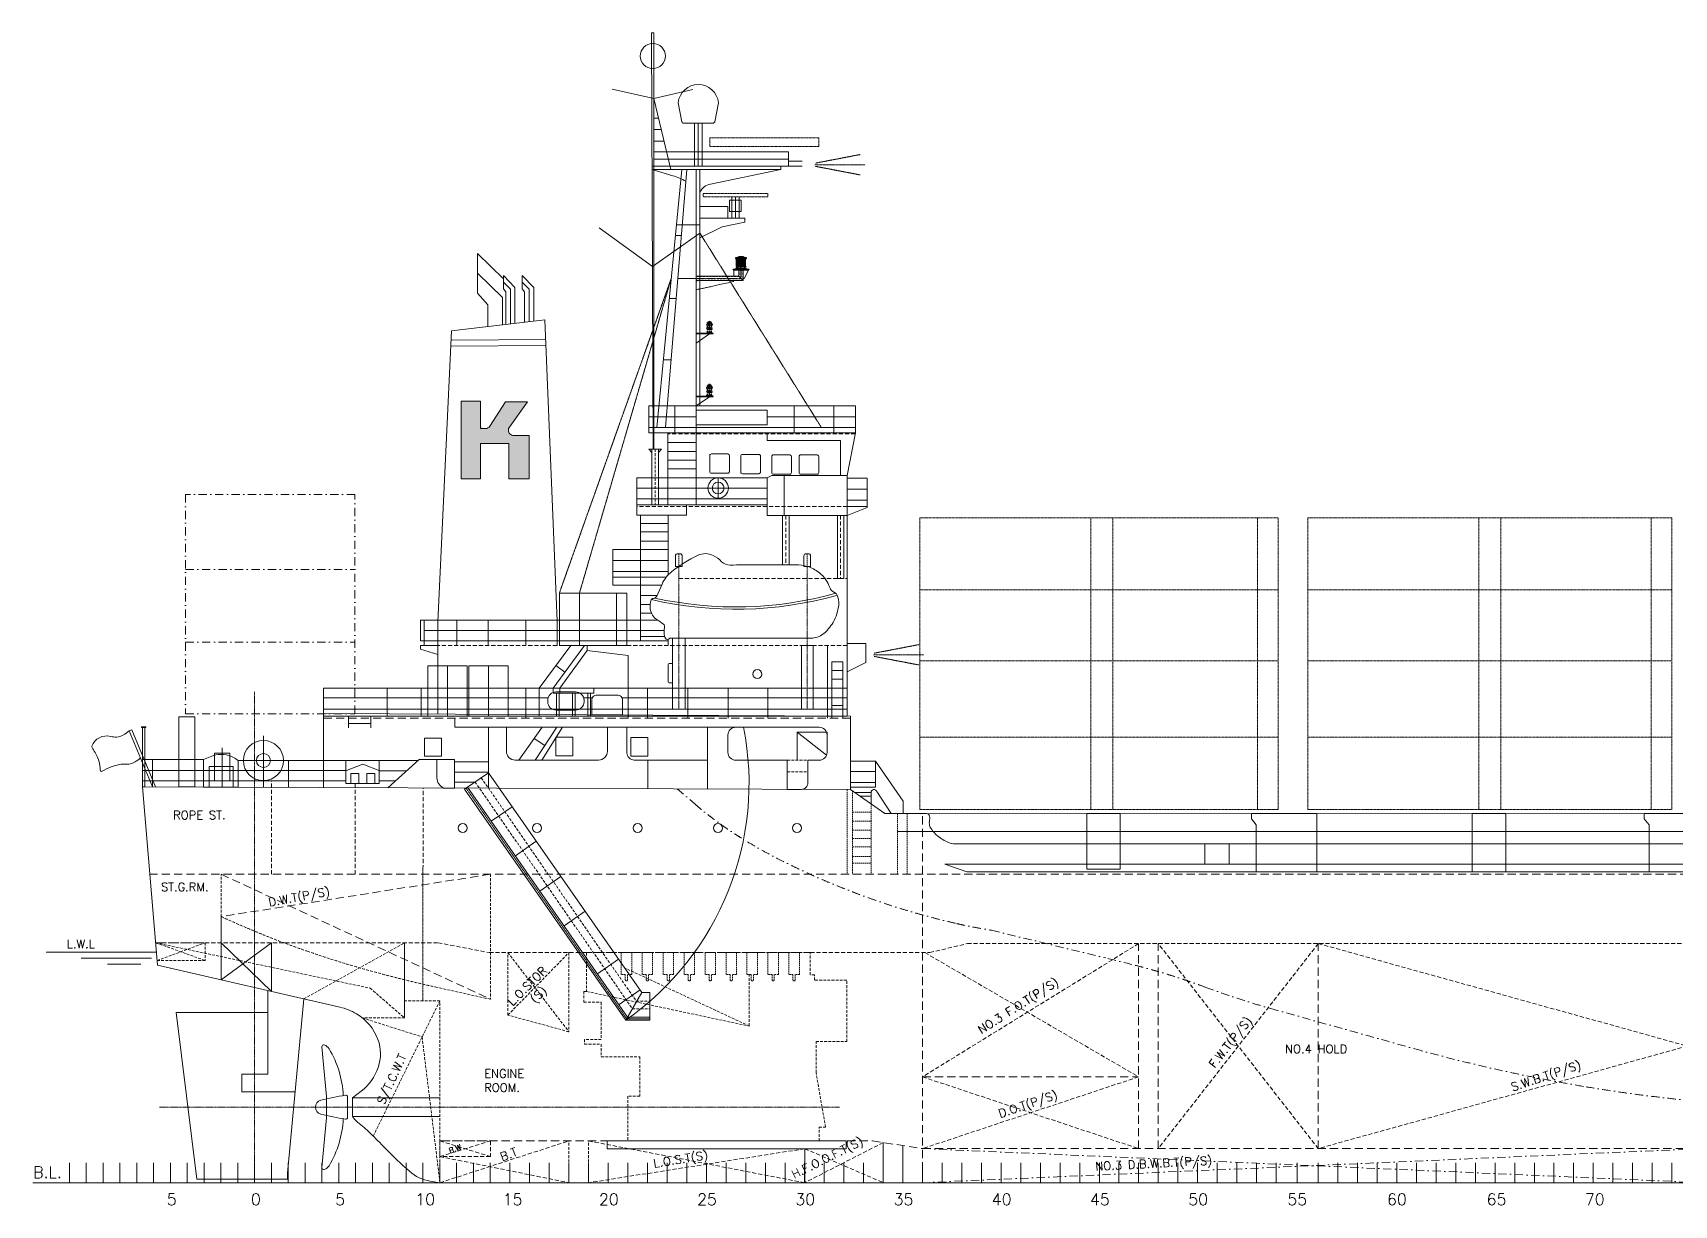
# Model space of a CAD drawing. Header units: inches. Extents: x -1413543 to -1222802, y -662286 to -549720.
# Drawn here: x -1413543 to -1337567, y -603970 to -549720 of the extents above; entities that cross this region are included whole.
import ezdxf

# ---------------------------------------------------------------- set-up
doc = ezdxf.new("R2010")
doc.units = ezdxf.units.IN
doc.header["$MEASUREMENT"] = 0
for name, pattern in [('CENTER', [2, 1.25, -0.25, 0.25, -0.25]), ('DASHDOTX2', [50.8, 25.4, -12.7, 0, -12.7]), ('HIDDEN', [0.375, 0.25, -0.125]), ('HIDDENX2', [19.05, 12.7, -6.35]), ('PHANTOM', [2.5, 1.25, -0.25, 0.25, -0.25, 0.25, -0.25])]:
    doc.linetypes.add(name, pattern=pattern)
doc.layers.get('0').update_dxf_attribs({"color": 1, "lineweight": 20})
for name, color, linetype, lineweight in [('DIM', 1, 'Continuous', 20), ('Girder Continunous', 3, 'Continuous', 35), ('Mast', 7, 'Continuous', 30), ('Pillar', 30, 'Continuous', 20), ('Red Centerline', 1, 'CENTER', 20)]:
    doc.layers.add(name, color=color, linetype=linetype, lineweight=lineweight)
doc.styles.get("Standard").update_dxf_attribs({"font": 'arial.ttf'})

# ---------------------------------------------------------------- blocks, each defined once
blk = doc.blocks.new('frame23')
at = {"color": 0, "ltscale": 10}
for points in [[(336191, -60802), (336191, -60098)], [(336791, -60802), (336791, -60098)], [(337391, -60802), (337391, -60098)], [(337991, -60802), (337991, -60098)], [(338591, -60802), (338591, -60098)], [(339191, -60802), (339191, -60098)], [(339791, -60802), (339791, -60098)], [(340391, -60802), (340391, -60098)], [(340991, -60802), (340991, -60098)], [(341591, -60802), (341591, -60098)], [(342191, -60802), (342191, -60098)], [(342791, -60802), (342791, -60098)], [(343391, -60802), (343391, -60098)], [(343991, -60802), (343991, -60098)], [(344591, -60802), (344591, -60098)], [(345191, -60802), (345191, -60098)], [(345791, -60802), (345791, -60098)], [(346391, -60802), (346391, -60098)], [(346991, -60802), (346991, -60098)], [(347591, -60802), (347591, -60098)], [(348191, -60802), (348191, -60098)], [(348791, -60802), (348791, -60098)], [(349391, -60802), (349391, -60098)], [(349991, -60802), (349991, -60098)], [(350591, -60802), (350591, -60098)], [(351191, -60802), (351191, -60098)], [(351891, -60802), (351891, -60098)], [(352591, -60802), (352591, -60098)], [(353291, -60802), (353291, -60098)], [(353991, -60802), (353991, -60098)], [(354691, -60802), (354691, -60098)], [(355391, -60802), (355391, -60098)], [(356091, -60802), (356091, -60098)], [(356791, -60802), (356791, -60098)], [(357491, -60802), (357491, -60098)], [(358191, -60802), (358191, -60098)], [(358891, -60802), (358891, -60098)], [(359591, -60802), (359591, -60098)], [(360291, -60802), (360291, -60098)], [(360991, -60802), (360991, -60098)], [(361691, -60802), (361691, -60098)], [(362391, -60802), (362391, -60098)], [(363091, -60802), (363091, -60098)], [(363791, -60802), (363791, -60098)], [(364491, -60802), (364491, -60098)], [(365191, -60802), (365191, -60098)], [(365891, -60802), (365891, -60098)], [(366591, -60802), (366591, -60098)], [(367291, -60802), (367291, -60098)], [(367991, -60802), (367991, -60098)], [(368691, -60802), (368691, -60098)], [(369391, -60802), (369391, -60098)], [(370091, -60802), (370091, -60098)], [(370791, -60802), (370791, -60098)], [(371491, -60802), (371491, -60098)], [(372191, -60802), (372191, -60098)], [(372891, -60802), (372891, -60098)], [(373591, -60802), (373591, -60098)], [(374291, -60802), (374291, -60098)], [(374991, -60802), (374991, -60098)], [(375691, -60802), (375691, -60098)], [(376391, -60802), (376391, -60098)], [(377091, -60802), (377091, -60098)], [(377791, -60802), (377791, -60098)], [(378491, -60802), (378491, -60098)], [(379191, -60802), (379191, -60098)], [(379941, -60802), (379941, -60098)], [(380691, -60802), (380691, -60098)], [(381391, -60802), (381391, -60098)], [(382091, -60802), (382091, -60098)], [(382791, -60802), (382791, -60098)], [(383491, -60802), (383491, -60098)], [(384191, -60802), (384191, -60098)], [(384891, -60802), (384891, -60098)], [(385591, -60802), (385591, -60098)], [(386291, -60802), (386291, -60098)], [(386991, -60802), (386991, -60098)], [(387691, -60802), (387691, -60098)], [(388391, -60802), (388391, -60098)], [(389091, -60802), (389091, -60098)], [(389791, -60802), (389791, -60098)], [(390491, -60802), (390491, -60098)], [(391191, -60802), (391191, -60098)], [(391891, -60802), (391891, -60098)], [(392591, -60802), (392591, -60098)], [(393291, -60802), (393291, -60098)]]:
    blk.add_lwpolyline(points, dxfattribs=at)
at = {"color": 0}
blk.add_lwpolyline([(334889, -60802), (479991, -60802)], dxfattribs=at)
at = {"color": 0, "ltscale": 10, "char_height": 409.8, "attachment_point": 1}
for s, width, heights, insert in [('\\pt819.59;{\\Fromans|c0;B.L.}', 1015.64, [410], (334901, -60226)), ('\\pt819.59;{\\Fromans|c0;5}', 335.84, [0], (339664, -61192)), ('\\pt819.59;{\\Fromans|c0;0}', 335.84, [0], (342664, -61192)), ('\\pt819.59;{\\Fromans|c0;5}', 335.84, [0], (345664, -61192)), ('\\pt819.59;{\\Fromans|c0;10}', 335.84, [0], (348518, -61192)), ('\\pt819.59;{\\Fromans|c0;15}', 335.84, [0], (351633, -61192)), ('\\pt819.59;{\\Fromans|c0;20}', 335.84, [0], (355061, -61192)), ('\\pt819.59;{\\Fromans|c0;25}', 335.84, [0], (358561, -61192)), ('\\pt819.59;{\\Fromans|c0;30}', 335.84, [0], (362061, -61192)), ('\\pt819.59;{\\Fromans|c0;35}', 335.84, [0], (365561, -61192)), ('\\pt819.59;{\\Fromans|c0;40}', 666.19, [0], (369061, -61192)), ('\\pt819.59;{\\Fromans|c0;45}', 335.84, [0], (372561, -61192)), ('\\pt819.59;{\\Fromans|c0;50}', 335.84, [0], (376061, -61192)), ('\\pt819.59;{\\Fromans|c0;55}', 409.8, [0], (379593, -61192)), ('\\pt819.59;{\\Fromans|c0;60}', 409.8, [0], (383143, -61192)), ('\\pt819.59;{\\Fromans|c0;65}', 409.8, [0], (386693, -61192)), ('\\pt819.59;{\\Fromans|c0;70}', 409.8, [0], (390193, -61192))]:
    blk.add_mtext_dynamic_manual_height_columns(s, width=width, gutter_width=12.5, heights=heights, dxfattribs=dict(at, insert=insert))

msp = doc.modelspace()

# ---------------------------------------------------------------- hatches: boundary and pattern name
at = {"ltscale": 5}
h = msp.add_hatch(dxfattribs=at)
h.set_pattern_fill('JIS_WOOD', color=0, scale=0.649544)
h.set_pattern_definition([(45, (-1460202.70543, -757618.31507), (-0.3247720182, 0.3247720182), [])])
h.paths.add_polyline_path([(-1392386, -567918), (-1391662, -566788), (-1390643, -566788), (-1391482, -567964, 0.610829), (-1391283, -568352), (-1390562, -568352), (-1390562, -570356), (-1391510, -570356), (-1391510, -568719), (-1392826, -568719), (-1392826, -570356), (-1393711, -570356), (-1393711, -566771), (-1392826, -566771), (-1392826, -567863, 0.62972)])

# ---------------------------------------------------------------- linework, layer by layer
at = {"color": 0, "ltscale": 30}
for p, q in [((-1383802, -559104), (-1383546, -559104)), ((-1383708, -561083), (-1382837, -561083))]:
    msp.add_line(p, q, dxfattribs=at)
for points in [[(-1384823, -568987), (-1384901, -549720), (-1384824, -549720), (-1384792, -549720), (-1384792, -568987)], [(-1384792, -552763), (-1386727, -552329)], [(-1384792, -552763), (-1382993, -552338)], [(-1384792, -552763), (-1384013, -556037)], [(-1384792, -553663), (-1384578, -553663)], [(-1384792, -554190), (-1384453, -554190)], [(-1382564, -553902), (-1382042, -553902)], [(-1384792, -554732), (-1384324, -554732)], [(-1384792, -555230), (-1378567, -555230), (-1378567, -555897), (-1378926, -555897)], [(-1378926, -556037), (-1378926, -555897), (-1384876, -555897)], [(-1383268, -556037), (-1384875, -556037)], [(-1378567, -555564), (-1384792, -555564)], [(-1382837, -568229), (-1382837, -556037), (-1383268, -556037), (-1384261, -567980), (-1384654, -567980), (-1383507, -556037)], [(-1382837, -556037), (-1382668, -556037), (-1382668, -566987)], [(-1378567, -555655), (-1377931, -555655)], [(-1378567, -555897), (-1377931, -555897)], [(-1381191, -557304), (-1381191, -558293)], [(-1381023, -557304), (-1381023, -558293)], [(-1380854, -557304), (-1380854, -558293)], [(-1382668, -558293), (-1380580, -558293), (-1380580, -558476), (-1381637, -558697), (-1382668, -559213)], [(-1387321, -558749), (-1384857, -560533), (-1382668, -558985)], [(-1383753, -558601), (-1382668, -558601)], [(-1392486, -563317), (-1392486, -562309), (-1392954, -561763), (-1392954, -559925), (-1391762, -561099)], [(-1392954, -560844), (-1391810, -561973), (-1391810, -563237)], [(-1391225, -563168), (-1391225, -561509), (-1391762, -560953), (-1391762, -561569), (-1391649, -561699), (-1391649, -563218)], [(-1391762, -561261), (-1391439, -561583), (-1391439, -563193)], [(-1390354, -563064), (-1390354, -561509), (-1390891, -560953), (-1390891, -561569), (-1390778, -561699), (-1390778, -563115)], [(-1390891, -561261), (-1390568, -561583), (-1390568, -563090)], [(-1384081, -562009), (-1383780, -562009)], [(-1394797, -581245), (-1394797, -576971), (-1394156, -563515), (-1389841, -563003), (-1389265, -576949), (-1389265, -578069)], [(-1382223, -563647), (-1382837, -564073)], [(-1394189, -564212), (-1389792, -564192)], [(-1394176, -563943), (-1389804, -563906)], [(-1384353, -564848), (-1384009, -564848)], [(-1392826, -568031), (-1392826, -566771), (-1393711, -566771), (-1393711, -570356), (-1392826, -570356), (-1392826, -568719)], [(-1382223, -566561), (-1382837, -566987)], [(-1382837, -567490), (-1385033, -567490)], [(-1383828, -566987), (-1383828, -568229)], [(-1375460, -567490), (-1379547, -567490)], [(-1378305, -566987), (-1378305, -568229)], [(-1376463, -566987), (-1376463, -568229)], [(-1375460, -567980), (-1385033, -567980)], [(-1379547, -568229), (-1379547, -568577), (-1376154, -568577), (-1376154, -570204)], [(-1375845, -581336), (-1375845, -570204), (-1375460, -568229)], [(-1384584, -569134), (-1384450, -568987), (-1385024, -568987), (-1384894, -569134)], [(-1384143, -568682), (-1382837, -568682)], [(-1384143, -569092), (-1382837, -569092)], [(-1384143, -569493), (-1382837, -569493)], [(-1375845, -570204), (-1379333, -570204), (-1379559, -570314), (-1385583, -570314), (-1385583, -572043), (-1383285, -572043), (-1383285, -571569), (-1379564, -571569)], [(-1384143, -569899), (-1382837, -569899)], [(-1381821, -570314), (-1381821, -571282)], [(-1379559, -570314), (-1379559, -572048), (-1375845, -572048)], [(-1378764, -570204), (-1378764, -572048)], [(-1375845, -572048), (-1374916, -571679), (-1374916, -570329), (-1375845, -570329)], [(-1385583, -570785), (-1379559, -570785)], [(-1385583, -571282), (-1379559, -571282)], [(-1375845, -570834), (-1374916, -570834)], [(-1375845, -571339), (-1374916, -571339)], [(-1383285, -571569), (-1385583, -571569)], [(-1384135, -574805), (-1384135, -572043), (-1385418, -572043), (-1385418, -577850), (-1384135, -577850), (-1384135, -577783)], [(-1375845, -571638), (-1374916, -571638)], [(-1385418, -572432), (-1384135, -572432)], [(-1385418, -572817), (-1384135, -572817)], [(-1385418, -573250), (-1384135, -573250)], [(-1384437, -575273), (-1386697, -575273), (-1386697, -573636), (-1384135, -573636), (-1384135, -574805)], [(-1386697, -574141), (-1384135, -574141)], [(-1385418, -573636), (-1384135, -573636)], [(-1386697, -574646), (-1384135, -574646)], [(-1386697, -574910), (-1384225, -574910)], [(-1388241, -578069), (-1388241, -575645)], [(-1386531, -575645), (-1386531, -578069)], [(-1385418, -575273), (-1384437, -575273)], [(-1385418, -575751), (-1384651, -575751)], [(-1385418, -576174), (-1384968, -576174)], [(-1385418, -576574), (-1384907, -576574)], [(-1384135, -577850), (-1395601, -577850), (-1395601, -576905), (-1395428, -576905)], [(-1384610, -576905), (-1395428, -576905), (-1395428, -578069), (-1394797, -578069)], [(-1395428, -577382), (-1384316, -577382)], [(-1393921, -576905), (-1393921, -578069)], [(-1392468, -576905), (-1392468, -578069)], [(-1390718, -576905), (-1390718, -578069)], [(-1395428, -578069), (-1395601, -578069), (-1395601, -578247), (-1394797, -578488)], [(-1388637, -578069), (-1390112, -580050), (-1390112, -581336), (-1389877, -581336)], [(-1389451, -580050), (-1388008, -578069)], [(-1387890, -578069), (-1387890, -578301), (-1385985, -578540), (-1385985, -581435)], [(-1385418, -577653), (-1384301, -577653)], [(-1384135, -577783), (-1384135, -578069)], [(-1376761, -581435), (-1376761, -578069)], [(-1375845, -579286), (-1374988, -578864), (-1374988, -577980), (-1375845, -577980)], [(-1387890, -578301), (-1389149, -580050), (-1389149, -580280)], [(-1376565, -581435), (-1376565, -578823), (-1376052, -578823), (-1376052, -581435)], [(-1394347, -579006), (-1394347, -581336)], [(-1392447, -579006), (-1392447, -581336)], [(-1389334, -579004), (-1388912, -579311)], [(-1376565, -579221), (-1376052, -579221)], [(-1376565, -579636), (-1376052, -579636)], [(-1397141, -581336), (-1397141, -580050)], [(-1395560, -581336), (-1395560, -580050)], [(-1390722, -581435), (-1390722, -580050)], [(-1389300, -580280), (-1389300, -581336)], [(-1389176, -580280), (-1389176, -581336)], [(-1388564, -580280), (-1388564, -581336)], [(-1388440, -580280), (-1388440, -581336)], [(-1387850, -580280), (-1387850, -581336)], [(-1387727, -580280), (-1387727, -581336)], [(-1385094, -580050), (-1385094, -581435)], [(-1383220, -580050), (-1383220, -581435)], [(-1381359, -580050), (-1381359, -581435)], [(-1379519, -580050), (-1379519, -581435)], [(-1400085, -580498), (-1389690, -580498)], [(-1400085, -581023), (-1375845, -581023)], [(-1375696, -584741), (-1375696, -581337), (-1400085, -581219), (-1400085, -584645)], [(-1388043, -580498), (-1387648, -580498)], [(-1386272, -580498), (-1375845, -580498)], [(-1376565, -580843), (-1376052, -580843)], [(-1407861, -584614), (-1408962, -581970), (-1409081, -582020), (-1408001, -584613)], [(-1408352, -581829), (-1408474, -581829)], [(-1408474, -581861), (-1408474, -584612), (-1408352, -584612), (-1408352, -581861)], [(-1397897, -581883), (-1397897, -581336), (-1398930, -581336), (-1398930, -581883)], [(-1398930, -581688), (-1397897, -581688)], [(-1377143, -581852), (-1394008, -581852), (-1394008, -581435)], [(-1392449, -584675), (-1392449, -581852)], [(-1391044, -583371), (-1389963, -581852)], [(-1390286, -583371), (-1389286, -581852)], [(-1389982, -583371), (-1389022, -581852)], [(-1402870, -584634), (-1402870, -582247)], [(-1390330, -582368), (-1389839, -582692)], [(-1378159, -583382), (-1378159, -582075), (-1376778, -582075), (-1376778, -583017)], [(-1378159, -582075), (-1376802, -583147)], [(-1408001, -584613), (-1408001, -583353)], [(-1404781, -584623), (-1404781, -582807)], [(-1404036, -583395), (-1395710, -583395)], [(-1401702, -583395), (-1401707, -584638)], [(-1394022, -584668), (-1394022, -583348), (-1395657, -583348), (-1397106, -584656)], [(-1394022, -583457), (-1392449, -583457)], [(-1385081, -583371), (-1385081, -584704)], [(-1382316, -583380), (-1382316, -584714)], [(-1377143, -583382), (-1377670, -583382)], [(-1373255, -585841), (-1373255, -585267), (-1374539, -583426), (-1375696, -583426)], [(-1374539, -583426), (-1374539, -584627), (-1375696, -584627), (-1375696, -583426)], [(-1408474, -583849), (-1399031, -583849), (-1398264, -583570), (-1397484, -583877), (-1396243, -583877)], [(-1394022, -583932), (-1392449, -583932)], [(-1375696, -583904), (-1374539, -583904)], [(-1408474, -584334), (-1399060, -584334)], [(-1397515, -584334), (-1396750, -584334)], [(-1393071, -584391), (-1394022, -584391)], [(-1393554, -584720), (-1393417, -584627)], [(-1393417, -584627), (-1386011, -595263), (-1384978, -595263)], [(-1375696, -584411), (-1374539, -584411)], [(-1374740, -584877), (-1375497, -584877)], [(-1392321, -586202), (-1391362, -585532)], [(-1374740, -585050), (-1375246, -585050)], [(-1372179, -585843), (-1258257, -585874)], [(-1354105, -588544), (-1354104, -585848), (-1357135, -585847), (-1357135, -586092), (-1356913, -586373), (-1356913, -588544)], [(-1336245, -588544), (-1336244, -585853), (-1338952, -585852), (-1338952, -586092), (-1338730, -586373), (-1338730, -588544)], [(-1391205, -587803), (-1390244, -587131)], [(-1373520, -586678), (-1274494, -586679)], [(-1359285, -587253), (-1359285, -588195)], [(-1358159, -587253), (-1358159, -588195)], [(-1390067, -589439), (-1389102, -588765)], [(-1370313, -588544), (-1371321, -588195), (-1276552, -588195), (-1277197, -588544), (-1370313, -588544)], [(-1404824, -590616), (-1404824, -593540)], [(-1388947, -591046), (-1387980, -590370)], [(-1404824, -591827), (-1402498, -594077)], [(-1402498, -591827), (-1404824, -593540)], [(-1402498, -591827), (-1402498, -594077)], [(-1396334, -595308), (-1396334, -591827)], [(-1407819, -592264), (-1412930, -592264)], [(-1408050, -592534), (-1411300, -592534)], [(-1387402, -593266), (-1386431, -592587)], [(-1408539, -592810), (-1410083, -592810)], [(-1401400, -598729), (-1403865, -598729), (-1403865, -597910), (-1402668, -597910), (-1402668, -594038)], [(-1386410, -594691), (-1385436, -594010)], [(-1386095, -595406), (-1384978, -595406), (-1384978, -594128), (-1385354, -594128)], [(-1400995, -594424), (-1401754, -602487), (-1401754, -602770), (-1405951, -602770), (-1406907, -595054), (-1402668, -595054)], [(-1398739, -599006), (-1394703, -599006)], [(-1398728, -599867), (-1394703, -599867)], [(-1377815, -602931), (-1377815, -601360)], [(-1374178, -602931), (-1374178, -601073)], [(-1373269, -602931), (-1373269, -601213)]]:
    msp.add_lwpolyline(points, dxfattribs=at)
for points in [[(-1382564, -553902), (-1382042, -553902, 0.27236), (-1381972, -553831), (-1381805, -552953, 0.897802), (-1383671, -552953), (-1383504, -553831, 0.27236), (-1383434, -553902), (-1382912, -553902)], [(-1384875, -556037), (-1383918, -556335, -0.045691), (-1383314, -556585, -2.486684)], [(-1382668, -556037), (-1378926, -556037), (-1382179, -556719, 0.227234), (-1382668, -557093, 1.630447)], [(-1392826, -568719), (-1391510, -568719), (-1391510, -570356), (-1390562, -570356), (-1390562, -568352), (-1391283, -568352, -0.414214), (-1391528, -568107), (-1391528, -568022), (-1390643, -566788), (-1391662, -566788), (-1392386, -567918, -0.255611), (-1392593, -568031), (-1392826, -568031)], [(-1384666, -575785), (-1384417, -575228, -0.123058), (-1383959, -574645, -0.050054), (-1382778, -573903, -0.238732), (-1382048, -573909, -0.077972), (-1381658, -574195, 0.208456), (-1381263, -574352, -0.008292), (-1380113, -574332, -0.001424), (-1378234, -574335, -0.069991), (-1377699, -574413, -0.09196), (-1377152, -574690, -0.086578), (-1376830, -575038, -0.055809), (-1376655, -575388, 0.210202), (-1376435, -575617, -0.181824), (-1376328, -575717, -0.139284), (-1376241, -576186, -0.109156), (-1376503, -577003, -0.088406), (-1376955, -577535, -0.180527), (-1377522, -577731), (-1384061, -577731), (-1384090, -577758, -0.455496), (-1384257, -577738, -0.165066), (-1384323, -577503, 0.000085), (-1384305, -577167, 0.271119), (-1384351, -577077, -0.013649), (-1384700, -576841, -0.135187), (-1384896, -576599, -0.172197), (-1384938, -576004, -0.298455), (-1384808, -575889, 0.251182), (-1384666, -575785, -0.630415)], [(-1258257, -585874), (-1246178, -582008), (-1238298, -581661), (-1236850, -580452), (-1227781, -580021), (-1231714, -586072, 0.010628), (-1232902, -587987, 0.082472), (-1233451, -589405, 0.016764), (-1233617, -590364), (-1233617, -592654, 0.197986), (-1233425, -593118, 0.074073), (-1232759, -593616, 0.077283), (-1231284, -594136, -0.011336), (-1229913, -594424, -0.102839), (-1228549, -595058, -0.139936), (-1227921, -595878, -0.086245), (-1227758, -596675, -0.07972), (-1227985, -598432, -0.032209), (-1228422, -599624, -0.10025), (-1229488, -601129, -0.047003), (-1230655, -602036, -0.137496), (-1233617, -602931), (-1394703, -602931)], [(-1377670, -583382), (-1377143, -583382, 0.414214), (-1376778, -583017), (-1376778, -582218, 0.414214), (-1377143, -581852), (-1381004, -581852, 0.414214), (-1381369, -582218), (-1381369, -583017, 0.414214), (-1381004, -583382), (-1378619, -583382)], [(-1409081, -582020), (-1409288, -582172, -0.14508), (-1409663, -582307, -0.079798), (-1409944, -582279, 0.388745), (-1410808, -582730, 0.220902), (-1410803, -582791, 0.013106), (-1410663, -583021, -0.144742), (-1410422, -583839, 0.564454), (-1410340, -583889, -0.023777), (-1409910, -583688, -0.109276), (-1409162, -583559, 0.130787), (-1408896, -583502, 0.05941), (-1408558, -583275, 0.074397)], [(-1408474, -583353), (-1405644, -583353), (-1405255, -583194, -0.173672), (-1404488, -583159, -0.091371), (-1404036, -583395), (-1404041, -584629), (-1405644, -584623), (-1405644, -583353)], [(-1394840, -583348), (-1394840, -584192, 0.299277), (-1394528, -584666), (-1394022, -584668)], [(-1378619, -583382), (-1378619, -584733), (-1377973, -584733, 0.414214), (-1377670, -584429), (-1377670, -583382)], [(-1394703, -602931), (-1395144, -602860, -0.141317), (-1396109, -602403, -0.019259), (-1397221, -601344, 0.006563), (-1397928, -600636, 0.02736), (-1398510, -600127, -0.113466), (-1398739, -599845), (-1398739, -599006), (-1398342, -598693, 0.142386), (-1397556, -597592, 0.175064), (-1397569, -596306, 0.169608), (-1398556, -595116, 0.082259), (-1399333, -594807), (-1407768, -592861), (-1408474, -584612), (-1375696, -584741), (-1374098, -585839), (-1372179, -585843, -0.379797), (-1372030, -585976, -0.080973), (-1372040, -586206, 0.173149), (-1372004, -586471, 0.105771), (-1371662, -586885, 0.066219), (-1371151, -587189, 0.099811), (-1370847, -587253), (-1275630, -587253)], [(-1374740, -585398), (-1374740, -584877, -0.840752), (-1374473, -584831), (-1373809, -585840)], [(-1399945, -599436), (-1399945, -598946), (-1400160, -596641, -0.538331), (-1400052, -596555, -0.180846), (-1399833, -596728, -0.12506), (-1399175, -598898, 30.292646)], [(-1399945, -599436), (-1399945, -599926), (-1400160, -602232, 0.538331), (-1400052, -602318, 0.180846), (-1399833, -602145, 0.12506), (-1399175, -599974, -30.292646)]]:
    msp.add_lwpolyline(points, format="xyb", dxfattribs=at)
for points in [[(-1382912, -555897), (-1382912, -553902), (-1382564, -553902), (-1382564, -555897)], [(-1381295, -557462), (-1381295, -557988), (-1380750, -557988), (-1380750, -557462)], [(-1382668, -558293), (-1382668, -557763), (-1381375, -557763), (-1381375, -558293)], [(-1375460, -568229), (-1375460, -566987), (-1385033, -566987), (-1385033, -568229)], [(-1382837, -567187), (-1382837, -567864), (-1379547, -567864), (-1379547, -567187)], [(-1384143, -568229), (-1384143, -571569), (-1382837, -571569), (-1382837, -568229)], [(-1384894, -571569), (-1384894, -568987), (-1384584, -568987), (-1384584, -571569)], [(-1378835, -574333), (-1378835, -572048), (-1378528, -572048), (-1378528, -574333)], [(-1376303, -574968), (-1376303, -572048), (-1375996, -572048), (-1375996, -574968)], [(-1386045, -578069), (-1386045, -575645), (-1389171, -575645), (-1389171, -578069)], [(-1383934, -577731), (-1383934, -581023), (-1383347, -581023), (-1383347, -577731)], [(-1377965, -578069), (-1377965, -581023), (-1377428, -581023), (-1377428, -578069)], [(-1395253, -581336), (-1395253, -579006), (-1393440, -579006), (-1393440, -581336)], [(-1393354, -581336), (-1393354, -579006), (-1391541, -579006), (-1391541, -581336)], [(-1375845, -581336), (-1375845, -580050), (-1400085, -580050), (-1400085, -581336)], [(-1389451, -580050), (-1389451, -580280), (-1387576, -580280), (-1387576, -580050)], [(-1408508, -581829), (-1408316, -581829), (-1408316, -581861), (-1408508, -581861)], [(-1406783, -584618), (-1406783, -581369), (-1406043, -581369), (-1406043, -584618)], [(-1395413, -582355), (-1394623, -582355), (-1394623, -583187), (-1395413, -583187)], [(-1389332, -582308), (-1389332, -583178), (-1388547, -583178), (-1388547, -582308)], [(-1385856, -582324), (-1385856, -583197), (-1385081, -583197), (-1385081, -582324)], [(-1405137, -584330), (-1404425, -584330), (-1404425, -583053), (-1405137, -583053)], [(-1399060, -583395), (-1397515, -583395), (-1397515, -584461), (-1399060, -584461)], [(-1405384, -584623), (-1404271, -584623), (-1404271, -583666), (-1405384, -583666)], [(-1398818, -584461), (-1398818, -583992), (-1398449, -583992), (-1398449, -584461)], [(-1397711, -584461), (-1397711, -583992), (-1398080, -583992), (-1398080, -584461)], [(-1393554, -584720), (-1386095, -595406), (-1385354, -594128), (-1392454, -583970)], [(-1364754, -588423), (-1364754, -585846), (-1363206, -585846), (-1363206, -588423)], [(-1346913, -588544), (-1346913, -585850), (-1345365, -585850), (-1345365, -588544)], [(-1386959, -600996), (-1375888, -600996), (-1375888, -601360), (-1386959, -601360)]]:
    msp.add_lwpolyline(points, close=True, dxfattribs=at)
at = {"color": 0, "linetype": 'CENTER', "ltscale": 5}
for points in [[(-1382738, -553902), (-1382738, -555897)], [(-1393485, -584674), (-1386055, -595345), (-1384978, -595345)]]:
    msp.add_lwpolyline(points, dxfattribs=at)
at = {"color": 0, "linetype": 'CENTER', "ltscale": 10}
for points in [[(-1382209, -554574), (-1382209, -554983), (-1377167, -554983), (-1377167, -554574)], [(-1382520, -557148), (-1382520, -557304), (-1379525, -557304), (-1379525, -557148)], [(-1355893, -585657), (-1355893, -572161), (-1372488, -572161), (-1372488, -585657)], [(-1337681, -585657), (-1337681, -572161), (-1354532, -572161), (-1354532, -585657)]]:
    msp.add_lwpolyline(points, close=True, dxfattribs=at)
for points in [[(-1377319, -555750), (-1375247, -555352)], [(-1377319, -555897), (-1375247, -556294)], [(-1364571, -585657), (-1364571, -572161)], [(-1363554, -585657), (-1363554, -572161)], [(-1356848, -585657), (-1356848, -572161)], [(-1346615, -585657), (-1346615, -572161)], [(-1345598, -585657), (-1345598, -572161)], [(-1338636, -585657), (-1338636, -572161)], [(-1355893, -575488), (-1372488, -575488)], [(-1337681, -575488), (-1354532, -575488)], [(-1374602, -578428), (-1372530, -578031)], [(-1374602, -578575), (-1372530, -578972)], [(-1372488, -578778), (-1355893, -578778)], [(-1354532, -578778), (-1337681, -578778)], [(-1372488, -582316), (-1355893, -582316)], [(-1354532, -582316), (-1337681, -582316)], [(-1395483, -594520), (-1395483, -588423)]]:
    msp.add_lwpolyline(points, dxfattribs=at)
at = {"color": 0, "linetype": 'PHANTOM', "ltscale": 50}
for points in [[(-1377346, -555823), (-1375012, -555823)], [(-1374629, -578501), (-1372295, -578501)]]:
    msp.add_lwpolyline(points, dxfattribs=at)
at = {"color": 0, "linetype": 'CENTER', "ltscale": 15}
for points in [[(-1377044, -567980), (-1382668, -558985)], [(-1383992, -561083), (-1389171, -575645)], [(-1388241, -575645), (-1383992, -561083)]]:
    msp.add_lwpolyline(points, dxfattribs=at)
at = {"color": 0, "linetype": 'HIDDENX2', "ltscale": 15}
for points in [[(-1375471, -568283), (-1384143, -568283)], [(-1375845, -571638), (-1385583, -571638)], [(-1378682, -572048), (-1378682, -574333)], [(-1376150, -572048), (-1376150, -574968)], [(-1383641, -574968), (-1375845, -574968)], [(-1375845, -578069), (-1394781, -578069)], [(-1402498, -588655), (-1402498, -584334)], [(-1398621, -588655), (-1398621, -584461)], [(-1395483, -588423), (-1395468, -584663)], [(-1407857, -591827), (-1394780, -591827), (-1392416, -592282), (-1372018, -592282), (-1370284, -591865), (-1233617, -591865)], [(-1362356, -591865), (-1372359, -598033)], [(-1372255, -592282), (-1362356, -598033)], [(-1354042, -601352), (-1361447, -591865)], [(-1354042, -591865), (-1361447, -601352)], [(-1354042, -591865), (-1319876, -601352)], [(-1319876, -591865), (-1354042, -601352)], [(-1372359, -598033), (-1362356, -601352)], [(-1362356, -598033), (-1372359, -601352)], [(-1394703, -601723), (-1392365, -600996)], [(-1394703, -600996), (-1392365, -601723)], [(-1394703, -602931), (-1388728, -600996)], [(-1394703, -601723), (-1388728, -602931)], [(-1387818, -600996), (-1377815, -602931)], [(-1377815, -601360), (-1387818, -602931)], [(-1374178, -601073), (-1377815, -602931)], [(-1377815, -601360), (-1374178, -602931)]]:
    msp.add_lwpolyline(points, dxfattribs=at)
at = {"color": 0, "linetype": 'HIDDENX2', "ltscale": 10}
for points in [[(-1384739, -568987), (-1384739, -571569)], [(-1378619, -583382), (-1377670, -583382)], [(-1392784, -584192), (-1385608, -594533), (-1384978, -594533)], [(-1378619, -583923), (-1377670, -583923)], [(-1393071, -584391), (-1385790, -594881), (-1384978, -594881)], [(-1407857, -591827), (-1397929, -593929), (-1396334, -595308)], [(-1407857, -591827), (-1405568, -591827), (-1405568, -592649), (-1407786, -592649)], [(-1407857, -591827), (-1405568, -592649)], [(-1407786, -592649), (-1405568, -591827)], [(-1400995, -594424), (-1396334, -591827)], [(-1388728, -592282), (-1388728, -595947), (-1391554, -595174), (-1391554, -592282)], [(-1391554, -595174), (-1388728, -592282)], [(-1391554, -592282), (-1388728, -595947)], [(-1377152, -600996), (-1377152, -600364), (-1376849, -600364), (-1377288, -597840), (-1377288, -596400), (-1375870, -596400), (-1375870, -593565), (-1377353, -593565), (-1377353, -593311), (-1377555, -593311), (-1377555, -592282), (-1387907, -592282), (-1387907, -594080), (-1388034, -594080), (-1388034, -594582), (-1387228, -594582), (-1387228, -596305), (-1388005, -596305), (-1388005, -596520), (-1387228, -596520), (-1387228, -597104), (-1385451, -597104), (-1385451, -598921), (-1386000, -598921), (-1386000, -600996)], [(-1387907, -594080), (-1380378, -595682), (-1380378, -593300)], [(-1380378, -595682), (-1386151, -592988)], [(-1394703, -602931), (-1394703, -594520), (-1396334, -594520), (-1396334, -595308), (-1398283, -595308)], [(-1397788, -600774), (-1394703, -594520)], [(-1398283, -595308), (-1395523, -596183), (-1394703, -602931)], [(-1388728, -602931), (-1388728, -600996)], [(-1387818, -602931), (-1387818, -600996)]]:
    msp.add_lwpolyline(points, dxfattribs=at)
at = {"color": 0, "ltscale": 30}
for points in [[(-1382210, -569284), (-1382210, -570028, 0.414214), (-1382135, -570104), (-1381377, -570104, 0.414214), (-1381302, -570028), (-1381302, -569284, 0.414214), (-1381377, -569208), (-1382135, -569208, 0.414214)], [(-1380771, -569304), (-1380771, -570049, 0.414214), (-1380695, -570124), (-1379937, -570124, 0.414214), (-1379862, -570049), (-1379862, -569304, 0.414214), (-1379937, -569229), (-1380695, -569229, 0.414214)], [(-1379339, -569325), (-1379339, -570070, 0.414214), (-1379263, -570145), (-1378505, -570145, 0.414214), (-1378430, -570070), (-1378430, -569325, 0.414214), (-1378505, -569250), (-1379263, -569250, 0.414214)], [(-1378074, -569325), (-1378074, -570070, 0.414214), (-1377998, -570145), (-1377240, -570145, 0.414214), (-1377165, -570070), (-1377165, -569325, 0.414214), (-1377240, -569250), (-1377998, -569250, 0.414214)], [(-1383797, -574411), (-1383797, -573923, -0.414214), (-1383697, -573823), (-1383584, -573823, -0.414214), (-1383485, -573923), (-1383485, -574411)], [(-1377541, -574411), (-1377541, -573923, 0.414214), (-1377641, -573823), (-1377753, -573823, 0.414214), (-1377853, -573923), (-1377853, -574411)], [(-1383934, -578903), (-1383934, -579801), (-1384064, -579801, -0.414214), (-1384139, -579725), (-1384139, -578979, -0.414214), (-1384064, -578903)], [(-1389705, -580607), (-1389705, -580673, 0.414214), (-1389316, -581062), (-1388416, -581062, 0.414214), (-1388028, -580673), (-1388028, -580607, 0.414214), (-1388416, -580218), (-1389316, -580218, 0.414214)], [(-1387674, -581279), (-1387674, -580609, -0.414214), (-1387431, -580365), (-1386489, -580365, -0.414214), (-1386245, -580609), (-1386245, -581279)], [(-1391623, -581852), (-1391623, -582968, 0.414214), (-1391221, -583371), (-1387352, -583371, 0.414214), (-1386949, -582968), (-1386949, -581852)], [(-1382316, -581852), (-1382316, -583371), (-1385702, -583371, -0.414214), (-1386042, -583031), (-1386042, -581852)], [(-1400455, -599436, 0.36695), (-1400219, -599755, 0.012003), (-1399072, -599993, 0.468234), (-1398977, -599915), (-1398977, -599436), (-1398977, -598958, 0.468234), (-1399072, -598879, 0.012003), (-1400219, -599118, 0.36695)]]:
    msp.add_lwpolyline(points, format="xyb", close=True, dxfattribs=at)
at = {"color": 0, "linetype": 'DASHDOTX2', "ltscale": 15}
msp.add_lwpolyline([(-1398631, -581226), (-1398631, -571078), (-1406472, -571078), (-1406472, -581226)], close=True, dxfattribs=at)
at = {"color": 0, "linetype": 'HIDDENX2', "ltscale": 5}
for points in [[(-1383641, -573823), (-1383641, -574411)], [(-1377697, -573823), (-1377697, -574411)], [(-1375849, -584740), (-1375849, -588655)], [(-1375596, -584809), (-1375596, -588655)], [(-1374740, -585398), (-1374740, -588655)], [(-1375596, -585780), (-1374740, -585780)], [(-1375596, -586204), (-1374740, -586204)], [(-1373520, -585840), (-1373520, -588655)], [(-1373067, -585841), (-1373067, -588655)], [(-1375596, -586610), (-1374740, -586610)], [(-1375596, -587003), (-1374740, -587003)], [(-1375596, -587393), (-1374740, -587393)], [(-1375596, -587837), (-1374740, -587837)], [(-1375596, -588151), (-1374740, -588151)], [(-1386117, -593300), (-1386306, -593300), (-1386306, -592282), (-1385822, -592282), (-1385822, -593300), (-1386010, -593300)], [(-1385147, -593300), (-1385336, -593300), (-1385336, -592282), (-1384852, -592282), (-1384852, -593300), (-1385040, -593300)], [(-1384177, -593300), (-1384366, -593300), (-1384366, -592282), (-1383882, -592282), (-1383882, -593300), (-1384070, -593300)], [(-1383207, -593300), (-1383396, -593300), (-1383396, -592282), (-1382912, -592282), (-1382912, -593300), (-1383100, -593300)], [(-1382237, -593300), (-1382426, -593300), (-1382426, -592282), (-1381942, -592282), (-1381942, -593300), (-1382130, -593300)], [(-1381267, -593300), (-1381456, -593300), (-1381456, -592282), (-1380972, -592282), (-1380972, -593300), (-1381160, -593300)], [(-1380297, -593300), (-1380486, -593300), (-1380486, -592282), (-1380002, -592282), (-1380002, -593300), (-1380190, -593300)], [(-1379327, -593300), (-1379516, -593300), (-1379516, -592282), (-1379032, -592282), (-1379032, -593300), (-1379220, -593300)], [(-1378357, -593300), (-1378546, -593300), (-1378546, -592282), (-1378062, -592282), (-1378062, -593300), (-1378250, -593300)]]:
    msp.add_lwpolyline(points, dxfattribs=at)
at = {"color": 0, "linetype": 'DASHDOTX2', "ltscale": 15}
for points in [[(-1406472, -574556), (-1398631, -574556)], [(-1406472, -577921), (-1398631, -577921)], [(-1372359, -601352), (-1336245, -602931)], [(-1336245, -601352), (-1372359, -602931)]]:
    msp.add_lwpolyline(points, dxfattribs=at)
at = {"color": 0, "linetype": 'CENTER', "ltscale": 30}
for points in [[(-1383641, -581023), (-1383641, -574411)], [(-1377697, -581023), (-1377697, -574411)], [(-1403277, -602931), (-1403277, -580191)], [(-1407687, -599436), (-1376205, -599436)]]:
    msp.add_lwpolyline(points, dxfattribs=at)
at = {"color": 0, "linetype": 'HIDDENX2', "ltscale": 30}
for points in [[(-1375696, -581435), (-1400085, -581435)], [(-1372359, -602931), (-1372359, -585843)], [(-1408148, -588655), (-1233228, -588655)], [(-1404824, -588655), (-1392365, -594441)], [(-1392365, -588655), (-1404824, -590616)], [(-1362356, -601352), (-1362356, -591865)], [(-1361447, -601352), (-1361447, -591865)], [(-1354042, -601352), (-1354042, -591865)], [(-1372359, -598033), (-1362356, -598033)], [(-1394703, -600996), (-1374680, -600996), (-1372359, -601352), (-1232058, -601352), (-1232058, -602682)]]:
    msp.add_lwpolyline(points, dxfattribs=at)
at = {"color": 0, "linetype": 'DASHDOTX2', "ltscale": 15}
msp.add_lwpolyline([(-1383716, -584709), (-1382888, -585415, 0.042045), (-1380456, -587161, 0.022457), (-1378411, -588261, 0.025988), (-1374860, -589748, 0.03028), (-1370776, -590940, 0.016506), (-1369173, -591249), (-1363882, -592532, -0.001515), (-1362665, -592831, -0.02835), (-1359248, -593890, 0.020799), (-1356244, -594871, 0.000685), (-1349576, -596736, 0.026665), (-1341648, -598493, 0.026307), (-1333969, -599357, 0.022761)], format="xyb", dxfattribs=at)
at = {"color": 0, "linetype": 'HIDDENX2', "ltscale": 10}
msp.add_lwpolyline([(-1392365, -588655), (-1392365, -594441), (-1394880, -593882, -0.009032), (-1397165, -593330, -0.019316), (-1400842, -592219, -0.025452), (-1404824, -590616), (-1404824, -588655)], format="xyb", dxfattribs=at)
at = {"color": 0, "linetype": 'HIDDENX2', "ltscale": 5}
for points in [[(-1386010, -593300), (-1386010, -593546, -0.414214), (-1386048, -593584), (-1386079, -593584, -0.414214), (-1386117, -593546), (-1386117, -593300)], [(-1385040, -593300), (-1385040, -593546, -0.414214), (-1385078, -593584), (-1385109, -593584, -0.414214), (-1385147, -593546), (-1385147, -593300)], [(-1384070, -593300), (-1384070, -593546, -0.414214), (-1384108, -593584), (-1384139, -593584, -0.414214), (-1384177, -593546), (-1384177, -593300)], [(-1383100, -593300), (-1383100, -593546, -0.414214), (-1383138, -593584), (-1383169, -593584, -0.414214), (-1383207, -593546), (-1383207, -593300)], [(-1382130, -593300), (-1382130, -593546, -0.414214), (-1382168, -593584), (-1382199, -593584, -0.414214), (-1382237, -593546), (-1382237, -593300)], [(-1381160, -593300), (-1381160, -593546, -0.414214), (-1381198, -593584), (-1381229, -593584, -0.414214), (-1381267, -593546), (-1381267, -593300)], [(-1380190, -593300), (-1380190, -593546, -0.414214), (-1380228, -593584), (-1380259, -593584, -0.414214), (-1380297, -593546), (-1380297, -593300)], [(-1379220, -593300), (-1379220, -593546, -0.414214), (-1379258, -593584), (-1379289, -593584, -0.414214), (-1379327, -593546), (-1379327, -593300)], [(-1378250, -593300), (-1378250, -593546, -0.414214), (-1378288, -593584), (-1378319, -593584, -0.414214), (-1378357, -593546), (-1378357, -593300)]]:
    msp.add_lwpolyline(points, format="xyb", dxfattribs=at)
at = {"color": 0, "linetype": 'HIDDENX2', "ltscale": 15}
msp.add_lwpolyline([(-1394703, -600996), (-1392365, -600996), (-1392365, -601723), (-1394703, -601723)], close=True, dxfattribs=at)
at = {"color": 0, "ltscale": 30}
for centre, radius in [((-1384844, -550793), 579), ((-1381821, -570785), 472), ((-1381821, -570785), 273), ((-1380003, -579394), 206), ((-1402870, -583395), 929), ((-1402870, -583395), 324), ((-1393641, -586522), 210), ((-1390204, -586522), 210), ((-1385547, -586522), 210), ((-1381825, -586522), 210), ((-1378172, -586522), 210)]:
    msp.add_circle(centre, radius, dxfattribs=at)
for centre, radius, start, end in [((-1380999, -558987), 17405, 257.01563, 285.50966), ((-1380999, -558987), 17300, 257.4555, 285.50966), ((-1393767, -584449), 13376, 304.99872, 11.19492)]:
    msp.add_arc(centre, radius, start, end, dxfattribs=at)
at = {"layer": 'DIM', "color": 0, "linetype": 'Continuous', "ltscale": 0.5}
for p, q in [((-1381096, -560688, 2368), (-1380891, -560688, 2368)), ((-1381096, -560983, 2368), (-1381096, -560688, 2368)), ((-1380891, -560688, 2368), (-1380863, -560715, 2368)), ((-1380772, -560688, 2368), (-1380755, -560688, 2368)), ((-1380772, -561017, 2368), (-1380772, -560688, 2368)), ((-1380755, -560688, 2368), (-1380755, -561017, 2368)), ((-1380636, -560688, 2368), (-1380663, -560715, 2368)), ((-1380430, -560688, 2368), (-1380636, -560688, 2368)), ((-1380430, -560729, 2368), (-1380430, -560688, 2368)), ((-1380888, -560983, 2368), (-1381096, -560983, 2368)), ((-1380863, -560957, 2368), (-1380888, -560983, 2368)), ((-1380863, -560715, 2368), (-1380863, -560957, 2368)), ((-1380755, -561017, 2368), (-1380772, -561017, 2368)), ((-1380663, -560715, 2368), (-1380663, -561083, 2368)), ((-1380663, -561083, 2368), (-1380622, -561083, 2368)), ((-1380622, -561083, 2368), (-1380430, -560729, 2368))]:
    msp.add_line(p, q, dxfattribs=at)
at = {"layer": 'DIM', "color": 0, "linetype": 'PHANTOM', "ltscale": 0.5}
for p, q in [((-1380763, -560688, 14283), (-1380763, -561083, 14167)), ((-1380763, -561083, 16462), (-1383210, -561083))]:
    msp.add_line(p, q, dxfattribs=at)
at = {"layer": 'Girder Continunous', "color": 0, "ltscale": 0.3}
for p, q in [((-1381120, -560688, 2368), (-1381120, -560671, 2368)), ((-1381120, -560671, 2368), (-1380407, -560671, 2368)), ((-1380407, -560688, 2368), (-1381120, -560688, 2368)), ((-1380407, -560671, 2368), (-1380407, -560688, 2368))]:
    msp.add_line(p, q, dxfattribs=at)
at = {"layer": 'Mast', "color": 0, "ltscale": 10}
for p, q in [((-1380922, -560605, 2368), (-1381001, -560605, 2368)), ((-1381001, -560605, 2368), (-1381001, -560649, 2368)), ((-1380521, -560605, 2368), (-1381001, -560605, 2368)), ((-1381001, -560649, 2368), (-1380521, -560649, 2368)), ((-1380992, -560522, 2368), (-1380992, -560540, 2368)), ((-1380534, -560522, 2368), (-1380992, -560522, 2368)), ((-1380992, -560540, 2368), (-1380922, -560540, 2368)), ((-1380967, -560169, 2368), (-1380565, -560169, 2368)), ((-1380967, -560522, 2368), (-1380967, -560169, 2368)), ((-1380966, -560213, 2368), (-1380556, -560213, 2368)), ((-1380966, -560230, 2368), (-1380556, -560230, 2368)), ((-1380966, -560243, 2368), (-1380556, -560243, 2368)), ((-1380966, -560282, 2368), (-1380556, -560282, 2368)), ((-1380966, -560313, 2368), (-1380556, -560313, 2368)), ((-1380966, -560339, 2368), (-1380556, -560339, 2368)), ((-1380966, -560361, 2368), (-1380556, -560361, 2368)), ((-1380966, -560383, 2368), (-1380556, -560383, 2368)), ((-1380966, -560391, 2368), (-1380556, -560391, 2368)), ((-1380966, -560453, 2368), (-1380556, -560453, 2368)), ((-1380966, -560466, 2368), (-1380556, -560466, 2368)), ((-1380966, -560487, 2368), (-1380556, -560487, 2368)), ((-1380559, -560169, 2368), (-1380962, -560169, 2368)), ((-1380962, -560169, 2368), (-1380962, -560522, 2368)), ((-1380962, -560522, 2368), (-1380534, -560522, 2368)), ((-1380930, -560112, 2368), (-1380948, -560134, 2368)), ((-1380922, -560540, 2368), (-1380922, -560605, 2368)), ((-1380869, -560093, 2368), (-1380896, -560112, 2368)), ((-1380652, -560093, 2368), (-1380869, -560093, 2368)), ((-1380793, -560658, 2368), (-1380800, -560658, 2368)), ((-1380724, -560658, 2368), (-1380793, -560658, 2368)), ((-1380763, -560687, 2368), (-1380763, -560053, 2368)), ((-1380652, -560093, 2368), (-1380626, -560112, 2368)), ((-1380534, -560540, 2368), (-1380604, -560540, 2368)), ((-1380604, -560540, 2368), (-1380604, -560605, 2368)), ((-1380600, -560112, 2368), (-1380582, -560134, 2368)), ((-1380565, -560169, 2368), (-1380565, -560522, 2368)), ((-1380559, -560522, 2368), (-1380559, -560169, 2368)), ((-1380534, -560522, 2368), (-1380534, -560540, 2368)), ((-1380521, -560649, 2368), (-1380521, -560605, 2368))]:
    msp.add_line(p, q, dxfattribs=at)
at = {"layer": 'Mast', "color": 0}
for p, q in [((-1382047, -563639), (-1382837, -563639)), ((-1382047, -563647), (-1382837, -563647)), ((-1382047, -563647), (-1382047, -563639)), ((-1382047, -566553), (-1382837, -566553)), ((-1382047, -566561), (-1382837, -566561)), ((-1382047, -566561), (-1382047, -566553))]:
    msp.add_line(p, q, dxfattribs=at)
at = {"layer": 'Mast', "color": 0, "linetype": 'HIDDEN'}
for p, q in [((-1382324, -563171), (-1382351, -563225)), ((-1382351, -563225), (-1382095, -563225)), ((-1382351, -563256), (-1382351, -563225)), ((-1382351, -563256), (-1382095, -563256)), ((-1382351, -563608), (-1382095, -563608)), ((-1382351, -563639), (-1382351, -563608)), ((-1382351, -563639), (-1382095, -563639)), ((-1382341, -563429), (-1382341, -563378)), ((-1382341, -563378), (-1382105, -563378)), ((-1382341, -563429), (-1382105, -563429)), ((-1382341, -563578), (-1382105, -563578)), ((-1382341, -563608), (-1382341, -563578)), ((-1382331, -563378), (-1382331, -563353)), ((-1382331, -563353), (-1382115, -563353)), ((-1382331, -563429), (-1382331, -563454)), ((-1382331, -563454), (-1382115, -563454)), ((-1382331, -563553), (-1382115, -563553)), ((-1382331, -563578), (-1382331, -563553)), ((-1382324, -563171), (-1382122, -563171)), ((-1382321, -563353), (-1382321, -563256)), ((-1382321, -563553), (-1382321, -563454)), ((-1382310, -563171), (-1382310, -563123)), ((-1382294, -563171), (-1382307, -563124)), ((-1382305, -563171), (-1382305, -563164)), ((-1382305, -563164), (-1382298, -563164)), ((-1382298, -563171), (-1382298, -563164)), ((-1382291, -563164), (-1382284, -563164)), ((-1382291, -563171), (-1382291, -563164)), ((-1382284, -563171), (-1382284, -563164)), ((-1382277, -563164), (-1382271, -563164)), ((-1382277, -563171), (-1382277, -563164)), ((-1382271, -563171), (-1382271, -563164)), ((-1382264, -563164), (-1382257, -563164)), ((-1382264, -563171), (-1382264, -563164)), ((-1382257, -563171), (-1382257, -563164)), ((-1382250, -563171), (-1382250, -563143)), ((-1382243, -563171), (-1382243, -563143)), ((-1382223, -563670), (-1382223, -563050)), ((-1382203, -563171), (-1382203, -563143)), ((-1382196, -563171), (-1382196, -563143)), ((-1382189, -563171), (-1382189, -563164)), ((-1382182, -563164), (-1382189, -563164)), ((-1382182, -563171), (-1382182, -563164)), ((-1382176, -563171), (-1382176, -563164)), ((-1382169, -563164), (-1382176, -563164)), ((-1382169, -563171), (-1382169, -563164)), ((-1382162, -563171), (-1382162, -563164)), ((-1382155, -563164), (-1382162, -563164)), ((-1382155, -563171), (-1382155, -563164)), ((-1382152, -563171), (-1382139, -563124)), ((-1382142, -563164), (-1382148, -563164)), ((-1382148, -563171), (-1382148, -563164)), ((-1382142, -563171), (-1382142, -563164)), ((-1382136, -563171), (-1382136, -563123)), ((-1382126, -563353), (-1382126, -563256)), ((-1382126, -563553), (-1382126, -563454)), ((-1382122, -563171), (-1382095, -563225)), ((-1382115, -563378), (-1382115, -563353)), ((-1382115, -563429), (-1382115, -563454)), ((-1382115, -563578), (-1382115, -563553)), ((-1382105, -563429), (-1382105, -563378)), ((-1382105, -563608), (-1382105, -563578)), ((-1382095, -563256), (-1382095, -563225)), ((-1382095, -563639), (-1382095, -563608)), ((-1382223, -566584), (-1382223, -565964)), ((-1382324, -566085), (-1382351, -566139)), ((-1382351, -566139), (-1382095, -566139)), ((-1382351, -566171), (-1382351, -566139)), ((-1382351, -566171), (-1382095, -566171)), ((-1382351, -566522), (-1382095, -566522)), ((-1382351, -566553), (-1382351, -566522)), ((-1382351, -566553), (-1382095, -566553)), ((-1382341, -566344), (-1382341, -566292)), ((-1382341, -566292), (-1382105, -566292)), ((-1382341, -566344), (-1382105, -566344)), ((-1382341, -566492), (-1382105, -566492)), ((-1382341, -566522), (-1382341, -566492)), ((-1382331, -566292), (-1382331, -566268)), ((-1382331, -566268), (-1382115, -566268)), ((-1382331, -566344), (-1382331, -566368)), ((-1382331, -566368), (-1382115, -566368)), ((-1382331, -566468), (-1382115, -566468)), ((-1382331, -566492), (-1382331, -566468)), ((-1382324, -566085), (-1382122, -566085)), ((-1382321, -566268), (-1382321, -566171)), ((-1382321, -566468), (-1382321, -566368)), ((-1382310, -566085), (-1382310, -566037)), ((-1382294, -566085), (-1382307, -566038)), ((-1382305, -566085), (-1382305, -566078)), ((-1382305, -566078), (-1382298, -566078)), ((-1382298, -566085), (-1382298, -566078)), ((-1382291, -566078), (-1382284, -566078)), ((-1382291, -566085), (-1382291, -566078)), ((-1382284, -566085), (-1382284, -566078)), ((-1382277, -566078), (-1382271, -566078)), ((-1382277, -566085), (-1382277, -566078)), ((-1382271, -566085), (-1382271, -566078)), ((-1382264, -566078), (-1382257, -566078)), ((-1382264, -566085), (-1382264, -566078)), ((-1382257, -566085), (-1382257, -566078)), ((-1382250, -566085), (-1382250, -566058)), ((-1382243, -566085), (-1382243, -566058)), ((-1382203, -566085), (-1382203, -566058)), ((-1382196, -566085), (-1382196, -566058)), ((-1382189, -566085), (-1382189, -566078)), ((-1382182, -566078), (-1382189, -566078)), ((-1382182, -566085), (-1382182, -566078)), ((-1382176, -566085), (-1382176, -566078)), ((-1382169, -566078), (-1382176, -566078)), ((-1382169, -566085), (-1382169, -566078)), ((-1382162, -566085), (-1382162, -566078)), ((-1382155, -566078), (-1382162, -566078)), ((-1382155, -566085), (-1382155, -566078)), ((-1382152, -566085), (-1382139, -566038)), ((-1382142, -566078), (-1382148, -566078)), ((-1382148, -566085), (-1382148, -566078)), ((-1382142, -566085), (-1382142, -566078)), ((-1382136, -566085), (-1382136, -566037)), ((-1382126, -566268), (-1382126, -566171)), ((-1382126, -566468), (-1382126, -566368)), ((-1382122, -566085), (-1382095, -566139)), ((-1382115, -566292), (-1382115, -566268)), ((-1382115, -566344), (-1382115, -566368)), ((-1382115, -566492), (-1382115, -566468)), ((-1382105, -566344), (-1382105, -566292)), ((-1382105, -566522), (-1382105, -566492)), ((-1382095, -566171), (-1382095, -566139)), ((-1382095, -566553), (-1382095, -566522))]:
    msp.add_line(p, q, dxfattribs=at)
at = {"layer": 'Mast', "color": 0, "ltscale": 10, "elevation": 2368}
for points in [[(-1381010, -560161), (-1380511, -560161), (-1380511, -560130), (-1381010, -560130)], [(-1380935, -560649), (-1381001, -560649), (-1381001, -560658), (-1380935, -560658)], [(-1380944, -560161), (-1380980, -560161), (-1380980, -560169), (-1380944, -560169)], [(-1380556, -560208), (-1380966, -560208), (-1380966, -560217), (-1380556, -560217)], [(-1380556, -560226), (-1380966, -560226), (-1380966, -560234), (-1380556, -560234)], [(-1380556, -560239), (-1380966, -560239), (-1380966, -560247), (-1380556, -560247)], [(-1380556, -560278), (-1380966, -560278), (-1380966, -560287), (-1380556, -560287)], [(-1380556, -560309), (-1380966, -560309), (-1380966, -560317), (-1380556, -560317)], [(-1380556, -560335), (-1380966, -560335), (-1380966, -560343), (-1380556, -560343)], [(-1380556, -560357), (-1380966, -560357), (-1380966, -560365), (-1380556, -560365)], [(-1380556, -560378), (-1380966, -560378), (-1380966, -560387), (-1380556, -560387)], [(-1380556, -560387), (-1380966, -560387), (-1380966, -560396), (-1380556, -560396)], [(-1380556, -560448), (-1380966, -560448), (-1380966, -560457), (-1380556, -560457)], [(-1380556, -560461), (-1380966, -560461), (-1380966, -560470), (-1380556, -560470)], [(-1380556, -560483), (-1380966, -560483), (-1380966, -560492), (-1380556, -560492)], [(-1380600, -560112), (-1380929, -560112), (-1380929, -560130), (-1380600, -560130)], [(-1380742, -560161), (-1380779, -560161), (-1380779, -560169), (-1380742, -560169)], [(-1380521, -560649), (-1380591, -560649), (-1380591, -560658), (-1380521, -560658)], [(-1380541, -560161), (-1380577, -560161), (-1380577, -560169), (-1380541, -560169)]]:
    msp.add_lwpolyline(points, close=True, dxfattribs=at)
at = {"layer": 'Mast', "color": 0, "linetype": 'HIDDEN'}
for centre in [(-1382223, -563241), (-1382223, -566155)]:
    msp.add_circle(centre, 15.6, dxfattribs=at)
for centre, radius, start, end in [((-1382223, -563257), 160, 57.00356, 122.99644), ((-1382223, -563339), 231, 68.72444, 111.27556), ((-1382223, -563143), 27.2, 0, 180), ((-1382223, -563143), 20.4, 0, 180), ((-1382223, -566172), 160, 57.00356, 122.99644), ((-1382223, -566254), 231, 68.72444, 111.27556), ((-1382223, -566058), 27.2, 0, 180), ((-1382223, -566058), 20.4, 0, 180)]:
    msp.add_arc(centre, radius, start, end, dxfattribs=at)
at = {"layer": 'Pillar', "color": 0}
for p, q in [((-1380863, -560688, 13276), (-1380863, -560983, 16363)), ((-1380663, -560688, -10664), (-1380663, -561183, -5479)), ((-1380863, -560983, 38403), (-1382837, -560983, 31747)), ((-1380663, -561183, 12368), (-1382837, -561183, 7812)), ((-1380663, -561183, -5479), (-1380863, -560983, 38403))]:
    msp.add_line(p, q, dxfattribs=at)
at = {"layer": 'Pillar', "color": 0, "linetype": 'HIDDEN', "ltscale": 0.7}
for p, q in [((-1380849, -560688, 15451), (-1380849, -560997, 15300)), ((-1380677, -560688, 15451), (-1380677, -561169, 15215)), ((-1380849, -560997, 33077), (-1382837, -560997, 16570)), ((-1380677, -561169, 33405), (-1382837, -561169, 16816))]:
    msp.add_line(p, q, dxfattribs=at)
at = {"layer": 'Pillar', "color": 0}
msp.add_rational_spline([(-1382796, -561183, 7385), (-1382796, -561224, 7385), (-1382837, -561224, 7385)], [1, 0.707106781188, 1], degree=2, dxfattribs=at)
for points in [[(-1382837, -561224, -22863), (-1382837, -561409, -22863), (-1382837, -561594, -22863)], [(-1381109, -561183, 10143), (-1382611, -561183, 7385), (-1382796, -561183, 7385)], [(-1382796, -561594, 7385), (-1382611, -561571, 7385), (-1381109, -561224, 10143)], [(-1381109, -561224, 10143), (-1381109, -561203, 10143), (-1381109, -561183, 10143)], [(-1382837, -561594, -22863), (-1382817, -561594, -22863), (-1382796, -561594, -22863)]]:
    msp.add_open_spline(points, degree=2, dxfattribs=at)
at = {"layer": 'Red Centerline', "color": 0, "ltscale": 0.3}
msp.add_line((-1380763, -560667, -11190), (-1380763, -561083, -11190), dxfattribs=at)

# ---------------------------------------------------------------- block references
at = {"color": 0, "xscale": 1.299088075144587, "yscale": 1.299088075144587, "zscale": 1.299088075144587}
msp.add_blockref('frame23', (-1848594, -523944), dxfattribs=at)

# ---------------------------------------------------------------- texts
at = {"color": 0, "ltscale": 30, "char_height": 389.73, "attachment_point": 1}
for s, width, insert in [('{\\Fromans|c0;ROPE ST.}', 2813.05, (-1407046, -585726)), ('{\\Fromans|c0;ST.G.RM.}', 1951.78, (-1407610, -589050)), ('{\\Fromans|c0;L.W.L}', 1951.78, (-1411972, -591685)), ('{\\Fromans|c0;NO.4 HOLD}', 3740.92, (-1355575, -596546)), ('{\\Fromans|c0;ENGINE ROOM.}', 3278.48, (-1392648, -597684))]:
    msp.add_mtext_dynamic_manual_height_columns(s, width=width, gutter_width=37.5, heights=[0], dxfattribs=dict(at, insert=insert))
at = {"color": 0, "ltscale": 30, "attachment_point": 1}
for s, width, insert, char_height, rotation in [('{\\Fromans|c0;D.W.T(P/S)}', 1951.78, (-1402665, -589770), 389.73, 10.52222), ('\\pi-239.69;{\\Fromans|c0;L.O.STOR\\P\\pi604.72;(S)}', 1951.78, (-1391450, -594333), 389.73, 44.6584), ('{\\Fromans|c0;NO.3 F.O.T(P/S)}', 4974.97, (-1369847, -595731), 389.73, 32.53779), ('{\\Fromans|c0;F.W.T(P/S)}', 2359.34, (-1359139, -597414), 389.73, 51.52183), ('{\\Fromans|c0;S/T.C.W.T}', 2117.29, (-1397626, -599181), 389.73, 65.35992), ('{\\Fromans|c0;S.W.B.T(P/S)}', 2359.34, (-1345166, -598335), 389.73, 18.40876), ('{\\Fromans|c0;D.O.T(P/S)}', 2359.34, (-1368886, -599565), 389.73, 18.69354), ('{\\Fromans|c0;H.F.O.O.F.T(S)}', 3044.54, (-1378470, -602406), 389.73, 26.55653), ('{\\Fromans|c0;B.W}', 633.45, (-1394318, -601346), 250, 20.33126), ('{\\Fromans|c0;B.T}', 660.14, (-1391953, -601573), 389.73, 20.72144), ('{\\Fromans|c0;L.O.S.T(S)}', 2131.57, (-1384850, -601851), 389.73, 9.10258), ('{\\Fromans|c0;NO.3 D.B.W.B.T(P/S)}', 6340.08, (-1364370, -601983), 389.73, 2.96078)]:
    msp.add_mtext_dynamic_manual_height_columns(s, width=width, gutter_width=37.5, heights=[0], dxfattribs=dict(at, insert=insert, char_height=char_height, rotation=rotation))

doc.saveas('drawing.dxf')
